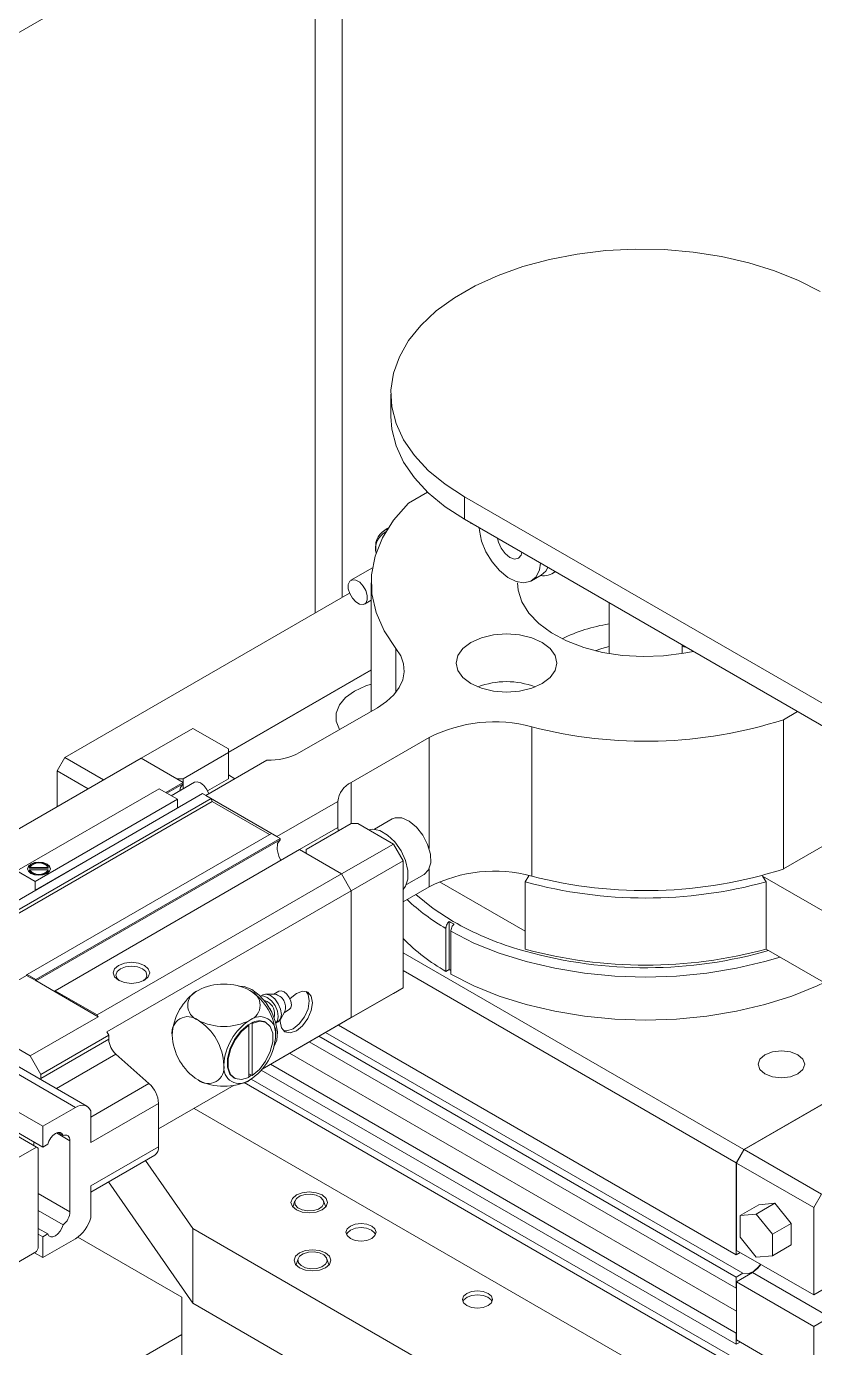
# Model space of a CAD drawing. Header units: millimetres. Extents: x 169 to 14583, y -399 to 10804.
# Drawn here: x 2146.9 to 2233.1, y 7270.9 to 7415.4 of the extents above; entities that cross this region are included whole.
import ezdxf

# ---------------------------------------------------------------- set-up
doc = ezdxf.new("R2010")
doc.units = ezdxf.units.MM
doc.header["$LTSCALE"] = 35

msp = doc.modelspace()

# ---------------------------------------------------------------- linework, layer by layer
at = {"color": 7, "linetype": 'Continuous', "lineweight": 18}
for p, q in [((2181.434, 7352.979), (2181.434, 7463.107)), ((2178.505, 7351.288), (2178.505, 7461.416)), ((2098.446, 7387.264), (2162.086, 7424.002)), ((2186.77, 7375.208), (2186.77, 7372.759)), ((2188.686, 7363.293), (2190.781, 7364.503)), ((2194.825, 7363.983), (2194.825, 7361.533)), ((2242.383, 7336.528), (2194.825, 7363.983)), ((2186.457, 7360.552), (2186.049, 7360.316)), ((2242.383, 7334.078), (2194.825, 7361.533)), ((2185.137, 7358.302), (2185.137, 7358.138)), ((2184.757, 7356.222), (2182.407, 7354.866)), ((2184.624, 7354.591), (2184.624, 7340.538)), ((2202.149, 7354.806), (2203.21, 7355.418)), ((2204.425, 7355.6), (2204.763, 7355.796)), ((2182.252, 7353.451), (2151.125, 7335.482)), ((2183.907, 7352.267), (2184.624, 7352.681)), ((2210.624, 7352.413), (2210.624, 7346.846)), ((2187.328, 7342.615), (2187.328, 7347.405)), ((2218.624, 7346.846), (2218.624, 7347.794)), ((2184.624, 7345.064), (2169.015, 7336.053)), ((2169.015, 7336.013), (2184.624, 7345.023)), ((2176.793, 7336.018), (2185.3, 7340.928)), ((2231.243, 7340.509), (2229.698, 7339.617)), ((2165.126, 7338.671), (2159.469, 7335.405)), ((2165.126, 7338.671), (2169.015, 7336.426)), ((2202.177, 7338.833), (2202.177, 7322.502)), ((2229.698, 7323.287), (2229.698, 7339.617)), ((2190.957, 7337.663), (2182.45, 7332.752)), ((2190.957, 7325.512), (2190.957, 7337.663)), ((2169.015, 7336.018), (2164.066, 7333.16)), ((2169.015, 7336.018), (2169.015, 7336.426)), ((2169.015, 7333.16), (2169.015, 7336.018)), ((2132.741, 7319.975), (2159.469, 7335.405)), ((2150.277, 7334.012), (2151.125, 7335.482)), ((2151.125, 7335.482), (2155.364, 7333.035)), ((2164.066, 7332.752), (2159.469, 7335.405)), ((2159.469, 7335.405), (2163.358, 7333.16)), ((2166.54, 7331.323), (2173.208, 7335.172)), ((2153.667, 7332.055), (2150.277, 7334.012)), ((2150.277, 7334.012), (2150.277, 7330.099)), ((2163.358, 7333.16), (2164.066, 7333.16)), ((2164.066, 7333.16), (2164.066, 7332.752)), ((2169.015, 7333.16), (2166.732, 7331.842)), ((2169.722, 7333.16), (2169.015, 7333.568)), ((2139.458, 7316.097), (2166.187, 7331.527)), ((2161.449, 7332.058), (2145.893, 7323.078)), ((2163.429, 7330.915), (2161.449, 7332.058)), ((2162.156, 7331.65), (2164.066, 7332.752)), ((2162.282, 7331.577), (2164.066, 7332.607)), ((2165.3, 7332.778), (2162.751, 7331.307)), ((2164.066, 7332.607), (2164.066, 7332.752)), ((2164.066, 7332.607), (2164.066, 7332.065)), ((2167.125, 7330.986), (2166.187, 7331.527)), ((2182.45, 7332.752), (2182.45, 7328.262)), ((2133.094, 7310.954), (2167.248, 7330.67)), ((2140.396, 7315.556), (2167.125, 7330.986)), ((2163.429, 7330.915), (2147.873, 7321.935)), ((2163.429, 7329.958), (2147.873, 7320.978)), ((2163.429, 7329.958), (2163.429, 7330.915)), ((2166.54, 7331.323), (2174.319, 7326.833)), ((2167.248, 7330.67), (2167.125, 7330.986)), ((2173.522, 7327.048), (2167.248, 7330.67)), ((2180.986, 7330.682), (2174.319, 7326.833)), ((2180.986, 7327.824), (2180.986, 7330.682)), ((2186.923, 7328.761), (2184.976, 7327.637)), ((2240.561, 7329.558), (2229.698, 7323.287)), ((2147.005, 7311.74), (2173.734, 7327.17)), ((2174.672, 7326.629), (2173.734, 7327.17)), ((2180.986, 7327.824), (2176.794, 7325.404)), ((2177.501, 7325.404), (2182.45, 7328.262)), ((2183.157, 7328.262), (2182.45, 7328.262)), ((2183.157, 7328.262), (2187.047, 7326.017)), ((2147.944, 7311.199), (2174.672, 7326.629)), ((2147.963, 7311.065), (2174.672, 7326.484)), ((2174.672, 7326.484), (2174.672, 7326.629)), ((2181.39, 7322.751), (2187.047, 7326.017)), ((2187.047, 7326.017), (2188.107, 7324.179)), ((2150.065, 7309.974), (2176.793, 7325.404)), ((2181.39, 7322.751), (2176.793, 7325.404)), ((2177.501, 7325.404), (2177.501, 7324.996)), ((2177.501, 7324.996), (2181.39, 7322.751)), ((2188.107, 7324.179), (2182.45, 7320.914)), ((2188.107, 7310.298), (2188.107, 7324.179)), ((2147.873, 7321.935), (2145.893, 7323.078)), ((2149.317, 7323.467), (2147.277, 7323.467)), ((2147.277, 7323.385), (2147.277, 7323.467)), ((2149.317, 7323.385), (2147.277, 7323.385)), ((2147.277, 7323.178), (2149.317, 7323.178)), ((2147.277, 7323.097), (2147.277, 7323.178)), ((2149.317, 7323.385), (2149.317, 7323.467)), ((2149.317, 7323.097), (2149.317, 7323.178)), ((2154.661, 7307.321), (2181.39, 7322.751)), ((2182.45, 7320.914), (2181.39, 7322.751)), ((2190.957, 7321.332), (2190.957, 7323.311)), ((2147.873, 7320.978), (2147.873, 7321.935)), ((2190.957, 7321.332), (2188.107, 7319.687)), ((2188.476, 7321.575), (2190.423, 7322.699)), ((2201.456, 7316.493), (2192.095, 7321.897)), ((2201.456, 7321.882), (2201.855, 7322.548)), ((2201.456, 7321.882), (2201.456, 7314.533)), ((2237.057, 7316.941), (2227.417, 7322.506)), ((2227.417, 7322.506), (2227.791, 7321.882)), ((2227.791, 7314.533), (2227.791, 7321.882)), ((2155.722, 7305.484), (2182.45, 7320.914)), ((2182.45, 7307.033), (2182.45, 7320.914)), ((2152.292, 7297.218), (2116.937, 7317.628)), ((2153.542, 7297.341), (2118.187, 7317.752)), ((2193.145, 7312.286), (2193.145, 7317.558)), ((2148.721, 7295.156), (2113.366, 7315.566)), ((2192.793, 7312.083), (2192.793, 7316.778)), ((2193.324, 7316.472), (2193.324, 7311.776)), ((2188.107, 7314.133), (2225.372, 7292.621)), ((2227.415, 7314.181), (2228.077, 7314.368)), ((2237.057, 7309.184), (2227.791, 7314.533)), ((2148.721, 7292.87), (2113.366, 7313.28)), ((2139.519, 7307.367), (2146.944, 7311.653)), ((2147.005, 7311.74), (2146.944, 7311.653)), ((2146.944, 7311.653), (2147.944, 7311.076)), ((2147.944, 7311.199), (2147.005, 7311.74)), ((2147.944, 7311.076), (2147.944, 7311.199)), ((2224.523, 7291.151), (2188.107, 7312.173)), ((2192.793, 7312.083), (2193.145, 7312.286)), ((2193.145, 7312.286), (2193.324, 7312.183)), ((2150.065, 7309.852), (2147.944, 7311.076)), ((2154.661, 7307.321), (2150.065, 7309.974)), ((2150.065, 7309.974), (2150.065, 7309.852)), ((2154.767, 7307.137), (2150.065, 7309.852)), ((2174.521, 7309.908), (2173.981, 7309.596)), ((2182.45, 7307.033), (2188.107, 7310.298)), ((2188.107, 7310.298), (2187.047, 7309.686)), ((2172.762, 7309.527), (2172.507, 7309.38)), ((2174.102, 7309.594), (2173.083, 7309.607)), ((2187.047, 7309.686), (2181.39, 7306.42)), ((2147.342, 7302.851), (2139.519, 7307.367)), ((2147.342, 7302.851), (2154.767, 7307.137)), ((2154.767, 7307.137), (2154.661, 7307.321)), ((2172.716, 7301.413), (2182.45, 7307.033)), ((2174.691, 7306.821), (2175.19, 7307.71)), ((2175.131, 7307.604), (2175.671, 7307.916)), ((2181.39, 7306.42), (2182.45, 7307.033)), ((2155.934, 7305.116), (2155.722, 7305.484)), ((2171.172, 7306.239), (2171.526, 7306.443)), ((2171.172, 7306.239), (2171.172, 7306.231)), ((2171.243, 7306.191), (2171.172, 7306.231)), ((2171.243, 7306.279), (2171.243, 7306.191)), ((2171.243, 7306.191), (2171.243, 7300.489)), ((2171.526, 7306.443), (2171.526, 7306.435)), ((2171.596, 7306.395), (2171.526, 7306.435)), ((2171.596, 7306.395), (2171.596, 7300.693)), ((2172.716, 7301.413), (2181.39, 7306.42)), ((2173.169, 7306.473), (2173.099, 7306.514)), ((2174.207, 7306.435), (2174.461, 7306.582)), ((2225.252, 7279.078), (2179.639, 7305.41)), ((2224.523, 7281.107), (2181.033, 7306.214)), ((2148.509, 7300.83), (2155.934, 7305.116)), ((2148.509, 7300.382), (2155.934, 7304.668)), ((2155.934, 7304.668), (2155.934, 7305.116)), ((2224.523, 7277.433), (2177.85, 7304.377)), ((2224.523, 7278.658), (2178.911, 7304.989)), ((2148.509, 7300.83), (2147.342, 7302.851)), ((2150.203, 7299.269), (2156.72, 7303.031)), ((2160.33, 7299.83), (2156.72, 7303.031)), ((2224.559, 7274.914), (2175.686, 7303.128)), ((2224.523, 7271.309), (2172.604, 7301.281)), ((2224.523, 7272.534), (2173.607, 7301.927)), ((2225.372, 7292.621), (2240.443, 7301.321)), ((2240.477, 7301.3), (2225.407, 7292.6)), ((2148.509, 7300.382), (2148.509, 7300.83)), ((2153.954, 7296.149), (2160.33, 7299.83)), ((2161.379, 7294.868), (2169.628, 7299.631)), ((2161.379, 7294.868), (2169.629, 7299.631)), ((2169.599, 7300.452), (2169.67, 7300.411)), ((2224.523, 7268.859), (2170.718, 7299.92)), ((2171.243, 7300.89), (2171.526, 7300.727)), ((2171.526, 7300.727), (2171.243, 7300.564)), ((2225.252, 7269.28), (2171.501, 7300.309)), ((2171.526, 7300.734), (2171.526, 7300.727)), ((2171.526, 7300.734), (2171.596, 7300.693)), ((2148.014, 7292.87), (2139.529, 7297.768)), ((2152.292, 7297.218), (2148.721, 7295.156)), ((2153.954, 7293.361), (2161.379, 7297.647)), ((2153.954, 7293.361), (2153.954, 7296.832)), ((2161.379, 7292.908), (2161.379, 7297.647)), ((2218.218, 7266.538), (2165.261, 7297.109)), ((2165.262, 7297.11), (2218.218, 7266.538)), ((2148.721, 7295.156), (2148.721, 7292.87)), ((2151.691, 7293.564), (2150.213, 7294.417)), ((2150.941, 7294.139), (2150.373, 7294.467)), ((2148.014, 7292.87), (2138.256, 7287.237)), ((2147.731, 7293.441), (2147.731, 7293.033)), ((2148.226, 7292.747), (2148.014, 7292.87)), ((2148.226, 7281.806), (2148.226, 7292.747)), ((2148.721, 7292.87), (2149.263, 7293.182)), ((2151.691, 7293.564), (2151.691, 7285.806)), ((2153.954, 7288.622), (2161.379, 7292.908)), ((2225.372, 7292.621), (2224.523, 7291.151)), ((2224.559, 7291.13), (2225.407, 7292.6)), ((2225.407, 7292.6), (2233.857, 7287.722)), ((2153.954, 7287.945), (2160.964, 7291.992)), ((2165.126, 7283.962), (2159.963, 7291.414)), ((2224.523, 7281.107), (2224.523, 7291.151)), ((2233.008, 7286.252), (2224.559, 7291.13)), ((2224.559, 7291.13), (2224.559, 7281.577)), ((2153.954, 7285.151), (2153.954, 7288.622)), ((2165.126, 7275.796), (2155.921, 7289.081)), ((2151.691, 7285.806), (2148.226, 7287.807)), ((2176.285, 7286.994), (2176.057, 7286.312)), ((2179.651, 7286.312), (2179.423, 7286.994)), ((2226.715, 7285.547), (2228.766, 7286.731)), ((2226.998, 7286.573), (2228.766, 7286.731)), ((2228.766, 7286.731), (2230.534, 7284.532)), ((2233.857, 7287.722), (2233.008, 7286.252)), ((2150.941, 7284.364), (2148.226, 7285.932)), ((2224.947, 7285.389), (2226.998, 7286.573)), ((2224.947, 7285.389), (2226.715, 7285.547)), ((2224.947, 7283.032), (2224.947, 7285.389)), ((2226.715, 7285.547), (2228.483, 7283.348)), ((2233.008, 7286.252), (2233.008, 7276.699)), ((2149.263, 7283.384), (2148.226, 7283.982)), ((2165.126, 7283.962), (2196.946, 7265.592)), ((2165.126, 7275.796), (2165.126, 7283.962)), ((2182.372, 7283.802), (2182.344, 7283.786)), ((2184.678, 7283.786), (2184.65, 7283.802)), ((2228.483, 7283.348), (2230.534, 7284.532)), ((2230.534, 7284.532), (2230.534, 7282.175)), ((2148.721, 7283.071), (2148.226, 7283.357)), ((2149.263, 7283.384), (2148.721, 7283.071)), ((2148.721, 7283.071), (2148.721, 7280.785)), ((2148.721, 7280.785), (2152.292, 7282.846)), ((2152.568, 7283.031), (2163.924, 7276.475)), ((2226.715, 7280.833), (2224.947, 7283.032)), ((2228.483, 7283.348), (2228.483, 7280.991)), ((2138.784, 7276.11), (2148.014, 7281.438)), ((2148.721, 7280.785), (2147.802, 7281.316)), ((2148.014, 7281.438), (2148.226, 7281.806)), ((2224.948, 7281.352), (2224.523, 7281.107)), ((2233.008, 7276.699), (2224.559, 7281.577)), ((2228.483, 7280.991), (2226.715, 7280.833)), ((2228.483, 7280.991), (2230.534, 7282.175)), ((2176.639, 7280.667), (2176.411, 7279.985)), ((2180.005, 7279.985), (2179.777, 7280.667)), ((2225.252, 7279.078), (2224.523, 7278.658)), ((2224.523, 7277.433), (2224.523, 7278.658)), ((2226.326, 7279.168), (2224.559, 7278.147)), ((2233.008, 7273.269), (2224.559, 7278.147)), ((2224.559, 7278.147), (2224.559, 7271.778)), ((2234.776, 7274.29), (2226.326, 7279.168)), ((2224.523, 7277.433), (2224.559, 7277.446)), ((2233.008, 7276.699), (2234.776, 7277.719)), ((2163.924, 7272.393), (2163.924, 7276.475)), ((2165.126, 7275.796), (2196.946, 7257.427)), ((2195.1, 7276.455), (2195.072, 7276.438)), ((2197.406, 7276.438), (2197.378, 7276.455)), ((2234.776, 7274.29), (2233.008, 7273.269)), ((2163.924, 7272.393), (2111.245, 7241.982)), ((2163.924, 7264.228), (2163.924, 7272.393)), ((2224.559, 7272.561), (2224.523, 7272.534)), ((2224.523, 7271.309), (2224.523, 7272.534)), ((2233.008, 7273.269), (2233.008, 7266.9)), ((2224.948, 7271.554), (2224.523, 7271.309)), ((2233.008, 7266.9), (2224.559, 7271.778))]:
    msp.add_line(p, q, dxfattribs=at)
at = {"color": 7, "linetype": 'Continuous', "lineweight": 18, "flags": 128}
for points in [[(2233.716, 7386.434), (2231.327, 7387.661), (2228.707, 7388.72), (2225.892, 7389.596), (2222.92, 7390.278), (2219.831, 7390.756), (2216.667, 7391.023), (2213.47, 7391.077), (2210.284, 7390.916), (2207.153, 7390.543), (2204.117, 7389.962), (2201.219, 7389.182), (2198.497, 7388.213), (2195.988, 7387.068), (2193.727, 7385.762), (2191.743, 7384.314), (2190.065, 7382.743), (2188.713, 7381.07), (2187.707, 7379.317), (2187.06, 7377.509), (2186.782, 7375.67), (2186.875, 7373.825), (2187.338, 7371.998), (2188.166, 7370.215), (2189.347, 7368.499), (2190.864, 7366.874), (2192.699, 7365.362), (2194.825, 7363.983)], [(2194.825, 7361.533), (2192.699, 7362.912), (2190.864, 7364.425), (2189.347, 7366.05), (2188.166, 7367.765), (2187.338, 7369.549), (2186.875, 7371.375), (2186.77, 7372.759)], [(2188.686, 7363.293), (2187.077, 7361.449), (2185.858, 7359.508), (2185.049, 7357.497), (2184.66, 7355.445), (2184.697, 7353.38), (2185.159, 7351.333), (2186.04, 7349.332), (2187.328, 7347.405)], [(2195.394, 7361.204), (2195.532, 7361.122), (2195.675, 7361.043)], [(2196.422, 7360.611), (2196.447, 7360.313), (2196.694, 7359.153), (2197.169, 7357.976), (2197.838, 7356.869), (2198.65, 7355.915), (2199.545, 7355.183), (2200.458, 7354.728), (2201.32, 7354.584), (2202.067, 7354.762), (2202.644, 7355.248), (2203.009, 7356.006), (2203.127, 7356.741)], [(2201.105, 7357.908), (2201.019, 7357.606), (2200.727, 7357.27), (2200.29, 7357.185), (2199.774, 7357.365), (2199.259, 7357.78), (2198.822, 7358.37), (2198.53, 7359.043), (2198.444, 7359.444)], [(2203.21, 7355.418), (2203.705, 7355.86), (2203.944, 7356.269)], [(2183.753, 7354.236), (2183.372, 7354.642), (2182.958, 7354.885), (2182.574, 7354.926), (2182.28, 7354.761), (2182.119, 7354.413), (2182.116, 7353.937), (2182.271, 7353.405), (2182.562, 7352.897), (2182.943, 7352.491), (2183.357, 7352.248), (2183.741, 7352.207), (2184.035, 7352.372), (2184.196, 7352.719), (2184.199, 7353.196), (2184.043, 7353.728), (2183.753, 7354.236)], [(2200.624, 7354.591), (2200.695, 7353.778), (2201.101, 7352.499), (2201.857, 7351.274), (2202.944, 7350.135), (2204.334, 7349.111), (2205.99, 7348.229), (2207.869, 7347.512), (2209.924, 7346.978), (2212.1, 7346.641), (2214.342, 7346.51), (2216.591, 7346.589), (2218.789, 7346.875), (2219.842, 7347.091)], [(2195.532, 7348.06), (2194.658, 7347.402), (2194.108, 7346.636), (2193.921, 7345.814), (2194.108, 7344.993), (2194.658, 7344.227), (2195.532, 7343.569), (2196.671, 7343.065), (2197.997, 7342.748), (2199.421, 7342.639), (2200.844, 7342.748), (2202.171, 7343.065), (2203.31, 7343.569), (2204.184, 7344.227), (2204.733, 7344.993), (2204.921, 7345.814), (2204.733, 7346.636), (2204.184, 7347.402), (2203.31, 7348.06), (2202.171, 7348.564), (2200.844, 7348.881), (2199.421, 7348.989), (2197.997, 7348.881), (2196.671, 7348.564), (2195.532, 7348.06)], [(2187.328, 7347.405), (2187.85, 7346.584), (2188.151, 7345.727), (2188.225, 7344.854), (2188.07, 7343.984), (2187.688, 7343.137), (2187.089, 7342.334), (2186.287, 7341.592), (2185.3, 7340.928)], [(2209.115, 7347.161), (2209.831, 7347.409), (2210.624, 7347.634)], [(2218.624, 7347.634), (2218.993, 7347.535), (2219.15, 7347.49)], [(2184.624, 7343.505), (2184.029, 7343.312), (2182.804, 7342.748), (2181.827, 7342.04), (2181.146, 7341.225), (2180.798, 7340.343), (2180.798, 7339.438), (2181.146, 7338.556), (2181.158, 7338.537)], [(2225.8, 7343.652), (2225.937, 7343.569), (2226.08, 7343.49)], [(2166.861, 7331.508), (2166.857, 7331.521), (2166.65, 7331.999), (2166.34, 7332.416), (2165.975, 7332.711), (2165.609, 7332.838), (2165.3, 7332.778)], [(2164.066, 7332.607), (2163.778, 7332.185), (2163.717, 7331.864)], [(2190.426, 7322.701), (2190.898, 7323.195), (2191.129, 7323.964), (2191.094, 7324.924), (2190.797, 7325.972), (2190.269, 7326.993), (2189.568, 7327.878), (2188.771, 7328.529), (2187.962, 7328.878), (2187.231, 7328.885), (2186.923, 7328.761)], [(2181.036, 7327.445), (2181.014, 7327.545), (2180.986, 7327.824)], [(2188.107, 7321.05), (2188.382, 7321.392), (2188.641, 7322.167), (2188.639, 7323.138), (2188.378, 7324.212), (2187.882, 7325.282), (2187.201, 7326.245), (2186.401, 7327.005), (2185.561, 7327.488), (2184.762, 7327.648), (2184.337, 7327.581)], [(2174.672, 7326.484), (2174.384, 7326.062), (2174.327, 7325.422), (2174.511, 7324.674), (2174.733, 7324.214)], [(2149.181, 7322.812), (2149.452, 7323.046), (2149.547, 7323.323), (2149.452, 7323.599), (2149.181, 7323.833), (2148.775, 7323.989), (2148.297, 7324.044), (2147.819, 7323.989), (2147.413, 7323.833), (2147.142, 7323.599), (2147.047, 7323.323), (2147.142, 7323.046), (2147.413, 7322.812), (2147.819, 7322.656), (2148.297, 7322.601), (2148.775, 7322.656), (2149.181, 7322.812)], [(2149.545, 7323.282), (2149.452, 7323.517), (2149.181, 7323.751), (2148.775, 7323.908), (2148.297, 7323.962), (2147.819, 7323.908), (2147.413, 7323.751), (2147.142, 7323.517), (2147.049, 7323.282)], [(2189.498, 7320.49), (2191.401, 7318.952), (2193.587, 7317.542)], [(2229.326, 7313.647), (2227.664, 7313.157), (2224.545, 7312.424), (2221.306, 7311.894), (2217.985, 7311.574), (2214.624, 7311.467), (2211.262, 7311.574), (2207.941, 7311.894), (2204.702, 7312.424), (2201.584, 7313.157), (2198.624, 7314.084), (2195.86, 7315.193), (2193.324, 7316.472)], [(2159.823, 7312.75), (2160.256, 7312.375), (2160.409, 7311.933), (2160.256, 7311.492), (2159.823, 7311.117), (2159.174, 7310.867), (2158.409, 7310.779), (2157.643, 7310.867), (2156.994, 7311.117), (2156.561, 7311.492), (2156.409, 7311.933), (2156.561, 7312.375), (2156.994, 7312.75), (2157.643, 7313), (2158.409, 7313.088), (2159.174, 7313), (2159.823, 7312.75)], [(2157.114, 7311.052), (2156.838, 7311.313), (2156.709, 7311.689), (2156.838, 7312.064), (2157.207, 7312.382), (2157.758, 7312.595), (2158.409, 7312.67), (2159.059, 7312.595), (2159.611, 7312.382), (2159.979, 7312.064), (2160.109, 7311.689), (2159.979, 7311.313), (2159.703, 7311.052)], [(2193.324, 7311.776), (2195.86, 7310.498), (2198.624, 7309.389), (2201.584, 7308.462), (2204.702, 7307.729), (2207.941, 7307.199), (2211.262, 7306.879), (2214.624, 7306.772), (2217.985, 7306.879), (2221.306, 7307.199), (2224.545, 7307.729), (2227.664, 7308.462), (2230.623, 7309.389), (2233.388, 7310.498), (2234.159, 7310.857)], [(2170.148, 7310.491), (2170.733, 7310.45), (2171.561, 7310.116)], [(2171.561, 7310.116), (2172.389, 7309.493), (2173.144, 7308.638), (2173.758, 7307.626), (2174.177, 7306.546), (2174.363, 7305.496), (2174.3, 7304.567), (2173.994, 7303.844), (2173.989, 7303.837)], [(2174.521, 7309.908), (2174.785, 7309.959), (2175.096, 7309.851)], [(2175.096, 7309.851), (2175.408, 7309.6), (2175.671, 7309.244), (2175.848, 7308.838), (2175.91, 7308.442), (2175.848, 7308.119), (2175.671, 7307.916), (2175.671, 7307.916)], [(2178.208, 7308.666), (2178.073, 7309.37), (2177.69, 7309.811), (2177.116, 7309.922), (2176.44, 7309.687), (2175.763, 7309.141), (2175.739, 7309.115)], [(2177.854, 7308.87), (2177.72, 7309.574), (2177.5, 7309.891)], [(2174.204, 7306.448), (2174.369, 7306.678), (2174.46, 7307.157), (2174.369, 7307.741), (2174.108, 7308.341), (2173.718, 7308.867), (2173.258, 7309.239), (2172.798, 7309.399), (2172.516, 7309.371)], [(2174.461, 7306.582), (2174.461, 7306.582), (2174.722, 7306.882), (2174.814, 7307.361), (2174.722, 7307.945), (2174.461, 7308.546), (2174.072, 7309.072), (2173.611, 7309.443), (2173.151, 7309.603), (2172.762, 7309.527)], [(2172.943, 7308.898), (2172.947, 7308.898), (2173.258, 7308.79)], [(2174.678, 7306.799), (2174.672, 7306.625), (2174.807, 7305.922), (2175.19, 7305.48), (2175.763, 7305.369), (2176.44, 7305.604), (2177.116, 7306.15), (2177.69, 7306.924), (2178.073, 7307.807), (2178.208, 7308.666)], [(2175.026, 7305.604), (2175.41, 7305.573), (2176.086, 7305.808), (2176.763, 7306.354), (2177.336, 7307.128), (2177.72, 7308.011), (2177.854, 7308.87)], [(2173.607, 7307.914), (2173.55, 7308.019), (2173.487, 7308.121)], [(2171.172, 7306.231), (2170.374, 7305.547), (2169.684, 7304.636), (2169.177, 7303.598), (2168.908, 7302.548), (2168.908, 7301.6), (2169.177, 7300.859), (2169.599, 7300.452)], [(2171.243, 7306.191), (2170.445, 7305.507), (2169.755, 7304.595), (2169.247, 7303.558), (2168.979, 7302.507), (2168.979, 7301.559), (2169.247, 7300.818), (2169.755, 7300.366), (2170.445, 7300.252), (2171.243, 7300.489)], [(2171.596, 7300.693), (2172.394, 7301.377), (2173.084, 7302.288), (2173.592, 7303.326), (2173.86, 7304.377), (2173.86, 7305.325), (2173.592, 7306.066), (2173.084, 7306.518), (2172.394, 7306.632), (2171.596, 7306.395)], [(2231.276, 7302.968), (2230.449, 7303.288), (2229.473, 7303.4), (2228.497, 7303.288), (2227.67, 7302.968), (2227.117, 7302.491), (2226.923, 7301.928), (2227.117, 7301.364), (2227.67, 7300.887), (2228.497, 7300.568), (2229.473, 7300.455), (2230.449, 7300.568), (2231.276, 7300.887), (2231.829, 7301.364), (2232.023, 7301.928), (2231.829, 7302.491), (2231.276, 7302.968)], [(2153.954, 7296.832), (2153.843, 7297.052), (2153.695, 7297.228), (2153.515, 7297.356), (2153.307, 7297.434), (2153.075, 7297.458), (2152.824, 7297.43), (2152.561, 7297.349), (2152.292, 7297.218)], [(2150.941, 7294.139), (2150.816, 7294.351), (2150.622, 7294.464), (2150.377, 7294.468), (2150.106, 7294.363), (2149.833, 7294.158), (2149.587, 7293.874), (2149.39, 7293.538), (2149.263, 7293.182)], [(2151.691, 7293.564), (2151.677, 7293.736), (2151.636, 7293.886), (2151.569, 7294.011), (2151.478, 7294.105), (2151.366, 7294.167), (2151.236, 7294.193), (2151.093, 7294.184), (2150.941, 7294.139)], [(2176.44, 7287.636), (2176.006, 7287.261), (2175.854, 7286.819), (2176.006, 7286.377), (2176.44, 7286.003), (2177.089, 7285.752), (2177.854, 7285.665), (2178.619, 7285.752), (2179.268, 7286.003), (2179.702, 7286.377), (2179.854, 7286.819), (2179.702, 7287.261), (2179.268, 7287.636), (2178.619, 7287.886), (2177.854, 7287.974), (2177.089, 7287.886), (2176.44, 7287.636)], [(2179.096, 7287.4), (2179.386, 7287.082), (2179.444, 7286.723), (2179.259, 7286.379), (2178.86, 7286.102), (2178.309, 7285.935), (2177.688, 7285.902), (2177.092, 7286.008), (2176.613, 7286.238), (2176.322, 7286.557), (2176.265, 7286.915), (2176.449, 7287.259), (2176.848, 7287.536), (2177.4, 7287.704), (2178.02, 7287.737), (2178.616, 7287.63), (2179.096, 7287.4)], [(2149.263, 7283.384), (2149.39, 7283.176), (2149.587, 7283.067), (2149.833, 7283.067), (2150.106, 7283.176), (2150.377, 7283.385), (2150.622, 7283.671), (2150.816, 7284.009), (2150.941, 7284.364)], [(2184.678, 7282.88), (2185.035, 7283.189), (2185.161, 7283.553), (2185.035, 7283.918), (2184.678, 7284.227), (2184.142, 7284.433), (2183.511, 7284.506), (2182.88, 7284.433), (2182.344, 7284.227), (2181.987, 7283.918), (2181.861, 7283.553), (2181.987, 7283.189), (2182.344, 7282.88), (2182.88, 7282.673), (2183.511, 7282.601), (2184.142, 7282.673), (2184.678, 7282.88)], [(2181.922, 7283.296), (2182.024, 7283.501), (2182.373, 7283.802), (2182.895, 7284.004), (2183.511, 7284.075), (2184.127, 7284.004), (2184.649, 7283.802), (2184.998, 7283.501), (2185.1, 7283.296)], [(2179.622, 7279.676), (2180.055, 7280.05), (2180.208, 7280.492), (2180.055, 7280.934), (2179.622, 7281.308), (2178.973, 7281.559), (2178.208, 7281.647), (2177.442, 7281.559), (2176.793, 7281.308), (2176.36, 7280.934), (2176.208, 7280.492), (2176.36, 7280.05), (2176.793, 7279.676), (2177.442, 7279.425), (2178.208, 7279.337), (2178.973, 7279.425), (2179.622, 7279.676)], [(2179.449, 7281.073), (2179.74, 7280.754), (2179.797, 7280.396), (2179.612, 7280.052), (2179.214, 7279.775), (2178.662, 7279.608), (2178.041, 7279.574), (2177.446, 7279.681), (2176.966, 7279.911), (2176.676, 7280.23), (2176.618, 7280.588), (2176.803, 7280.932), (2177.201, 7281.209), (2177.753, 7281.376), (2178.374, 7281.409), (2178.97, 7281.303), (2179.449, 7281.073)], [(2227.19, 7280.058), (2227.009, 7279.816), (2226.406, 7279.26), (2225.784, 7278.999), (2225.252, 7279.078)], [(2227.226, 7280.037), (2226.895, 7279.626), (2226.326, 7279.168)], [(2197.406, 7275.532), (2197.763, 7275.841), (2197.889, 7276.206), (2197.763, 7276.57), (2197.406, 7276.879), (2196.87, 7277.086), (2196.239, 7277.158), (2195.607, 7277.086), (2195.072, 7276.879), (2194.715, 7276.57), (2194.589, 7276.206), (2194.715, 7275.841), (2195.072, 7275.532), (2195.607, 7275.326), (2196.239, 7275.253), (2196.87, 7275.326), (2197.406, 7275.532)], [(2194.65, 7275.949), (2194.751, 7276.153), (2195.1, 7276.455), (2195.623, 7276.656), (2196.239, 7276.727), (2196.855, 7276.656), (2197.377, 7276.455), (2197.726, 7276.153), (2197.827, 7275.949)]]:
    msp.add_lwpolyline(points, dxfattribs=at)
at = {"color": 7, "linetype": 'Continuous', "lineweight": 18}
for centre, radius, start, end in [((2187.08, 7358.616), 1.968, 110.20346, 189.17783), ((2187.193, 7358.301), 2.099, 117.69139, 193.27109), ((2203.472, 7357.26), 1.91, 260.05261, 310.97478), ((2213.55, 7331.871), 18.451, 99.12566, 115.90985), ((2199.421, 7335.082), 8.7, 68.9509, 111.0491), ((2198.079, 7323.75), 15.629, 74.80106, 117.11057), ((2214.58, 7386.855), 49.598, 255.51783, 287.74688), ((2173.395, 7342.407), 7.237, 268.52038, 298.00966), ((2183.476, 7330.474), 2.498, 114.2307, 175.21891), ((2148.297, 7322.658), 1.302, 38.41964, 141.58036), ((2148.297, 7323.987), 1.302, 218.41964, 321.58036), ((2148.297, 7323.905), 1.302, 218.41964, 321.58036), ((2198.079, 7307.42), 15.629, 74.80106, 117.11057), ((2214.58, 7370.524), 49.598, 255.51783, 287.74688), ((2214.624, 7370.037), 49.923, 254.70712, 285.29288), ((2204.235, 7336.566), 22.858, 226.66224, 239.96344), ((2210.606, 7347.598), 34.539, 240.47986, 253.25097), ((2204.025, 7331.571), 22.493, 224.95312, 240.04322), ((2214.639, 7361.57), 49.081, 253.44273, 285.08845), ((2214.624, 7362.688), 49.923, 254.70712, 285.29288), ((2169.004, 7304.836), 6.147, 122.60548, 177.39452), ((2166.312, 7308.382), 1.746, 110.78342, 249.21658), ((2168.52, 7304.556), 6.148, 62.60967, 117.39033), ((2170.729, 7308.382), 1.746, 290.78342, 69.21658), ((2168.036, 7304.836), 6.147, 2.60548, 57.39452), ((2172.565, 7307.461), 1.499, 344.25244, 62.46728), ((2173.811, 7308.17), 1.454, 341.56003, 78.43459), ((2164.588, 7305.395), 1.747, 50.79671, 189.21404), ((2172.453, 7305.395), 1.747, 350.78596, 129.20329), ((2162.379, 7301.571), 6.147, 2.60548, 57.39452), ((2168.52, 7312.208), 6.148, 242.60967, 297.39033), ((2174.661, 7301.571), 6.147, 122.60548, 177.39452), ((2172.38, 7305.117), 1.571, 62.76565, 122.94993), ((2158.282, 7304.788), 2.351, 182.93463, 228.37162), ((2169.004, 7305.395), 6.147, 182.60548, 237.39452), ((2168.036, 7305.395), 6.147, 302.60548, 357.39452), ((2166.796, 7301.57), 1.747, 230.79671, 9.21404), ((2170.245, 7301.57), 1.747, 170.78596, 309.20329), ((2150.047, 7300.384), 1.538, 180.07956, 185.25557), ((2158.248, 7297.487), 3.135, 2.93463, 48.37162), ((2168.52, 7305.675), 6.148, 242.60967, 297.39033), ((2160.368, 7292.813), 1.015, 305.98119, 5.33099), ((2149.741, 7285.905), 1.953, 307.91604, 357.11238), ((2150.17, 7286.129), 3.909, 302.89291, 345.51109)]:
    msp.add_arc(centre, radius, start, end, dxfattribs=at)
for points, knots in [([(2193.145, 7317.558), (2193.114, 7317.524), (2193.027, 7317.432), (2192.909, 7317.244), (2192.829, 7317.04), (2192.797, 7316.883), (2192.795, 7316.809), (2192.793, 7316.778)], [0, 0, 0, 0, 0.15827721, 0.4327122, 0.70712866, 0.87887415, 1, 1, 1, 1]), ([(2193.324, 7316.472), (2193.325, 7316.502), (2193.329, 7316.604), (2193.377, 7316.794), (2193.486, 7317.023), (2193.598, 7317.172), (2193.665, 7317.24), (2193.676, 7317.251)], [0, 0, 0, 0, 0.1212166, 0.3958129, 0.6704086, 0.9450166, 1, 1, 1, 1])]:
    msp.add_open_spline(points, degree=3, knots=knots, dxfattribs=at)
msp.add_open_spline([(2193.676, 7317.251), (2193.587, 7317.303), (2193.41, 7317.406), (2193.234, 7317.507), (2193.145, 7317.558)], degree=3, dxfattribs=at)

doc.saveas('drawing.dxf')
